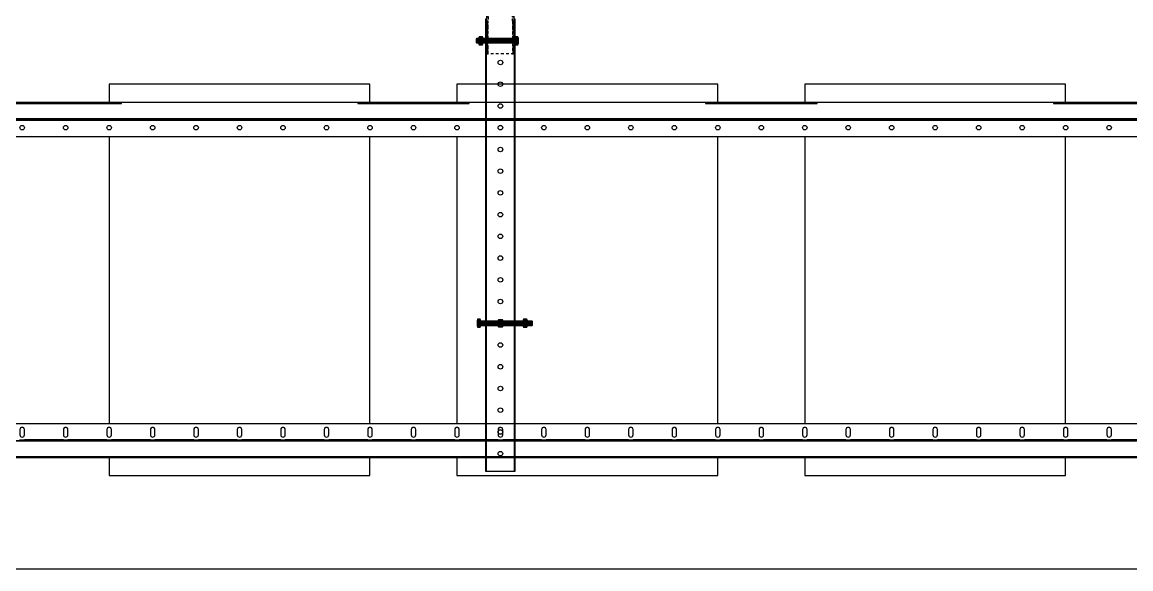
# Model space of a CAD drawing. Header units: millimetres. Extents: x -962357 to -591296, y -223672 to 59420.
# Drawn here: x -780230 to -778955, y -175226 to -174598 of the extents above; entities that cross this region are included whole.
import ezdxf

# ---------------------------------------------------------------- set-up
doc = ezdxf.new("R2010")
doc.units = ezdxf.units.MM
doc.linetypes.add('TA_HL_000.90000', pattern=[5.85, 3.195, -2.655])
for name, color, linetype in [('000 - H A T C H', 8, 'Continuous'), ('000 - WIPEOUT', 250, 'Continuous'), ('001 - ASCESSORIES', 251, 'Continuous'), ('A11_ALU.SOLID SHEET', 2, 'Continuous')]:
    doc.layers.add(name, color=color, linetype=linetype)
pattern_1 = [(135, (45431.8018, -77824.1695), (-1.325825215, -1.325825215), []), (135, (45431.8018, -77823.2856), (-1.325825215, -1.325825215), [])]
pattern_2 = [(110, (-0.5, 0), (-0.939693, -0.34202), []), (110, (-0.2012, 0.6409), (-0.939693, -0.34202), [1.25, -0.25, 0, -0.25])]

# ---------------------------------------------------------------- blocks, each defined once
blk = doc.blocks.new('*U4873')
at = {"color": 3}
for points in [[(-225, -850), (225, -850), (225, -1150), (-225, -1150)], [(-225, -1250), (225, -1250), (225, -1550), (-225, -1550)], [(-225, -1650), (225, -1650), (225, -1950), (-225, -1950)]]:
    blk.add_wipeout(points, dxfattribs=at).dxf.layer = '000 - WIPEOUT'
at = {"layer": 'A11_ALU.SOLID SHEET', "color": 0, "linetype": 'ByBlock'}
for points in [[(-225, -1150), (225, -1150), (225, -850), (-225, -850)], [(-225, -1550), (225, -1550), (225, -1250), (-225, -1250)], [(-225, -1950), (225, -1950), (225, -1650), (-225, -1650)]]:
    blk.add_lwpolyline(points, close=True, dxfattribs=at)
blk = doc.blocks.new('000 - ASSCESSORIES_FAMELINE_GALV.BRACKET_FITTING_Z-PROFILE_HR-02AA_TOP_VIEW')
blk.add_wipeout([(-1200, 39), (1200, 39), (1200, 0), (-1200, 0)]).dxf.layer = '000 - WIPEOUT'
at = {"layer": '001 - ASCESSORIES', "linetype": 'Continuous'}
for p, q in [((-1200, 39), (1200, 39)), ((-1200, 0), (1200, 0))]:
    blk.add_line(p, q, dxfattribs=at)
at = {"layer": '001 - ASCESSORIES', "color": 1, "linetype": 'ByBlock'}
for p, q in [((-377.6, 20.2), (-377.6, 19)), ((-327.6, 20.2), (-327.6, 19)), ((-277.6, 20.2), (-277.6, 19)), ((-227.6, 20.2), (-227.6, 19)), ((-177.6, 20.2), (-177.6, 19)), ((-127.6, 20.2), (-127.6, 19)), ((-77.6, 20.2), (-77.6, 19)), ((-27.6, 20.2), (-27.6, 19)), ((22.4, 20.2), (22.4, 19)), ((72.4, 20.2), (72.4, 19)), ((122.4, 20.2), (122.4, 19)), ((172.4, 20.2), (172.4, 19)), ((222.4, 20.2), (222.4, 19)), ((272.4, 20.2), (272.4, 19)), ((322.4, 20.2), (322.4, 19)), ((372.4, 20.2), (372.4, 19)), ((422.4, 20.2), (422.4, 19)), ((472.4, 20.2), (472.4, 19)), ((522.4, 20.2), (522.4, 19)), ((572.4, 20.2), (572.4, 19)), ((622.4, 20.2), (622.4, 19)), ((672.4, 20.2), (672.4, 19)), ((722.4, 20.2), (722.4, 19)), ((772.4, 20.2), (772.4, 19)), ((822.4, 20.2), (822.4, 19))]:
    blk.add_line(p, q, dxfattribs=at)
at = {"layer": '001 - ASCESSORIES', "color": 0, "linetype": 'ByBlock'}
blk.add_lwpolyline([(-1200, 39), (1200, 39), (1200, 19), (-1200, 19)], close=True, dxfattribs=at)
at = {"layer": '001 - ASCESSORIES'}
for points in [[(-422.4, 26), (-422.4, 32, 1), (-427.6, 32), (-427.6, 26, 1)], [(-372.4, 26), (-372.4, 32, 1), (-377.6, 32), (-377.6, 26, 1)], [(-322.4, 26), (-322.4, 32, 1), (-327.6, 32), (-327.6, 26, 1)], [(-272.4, 26), (-272.4, 32, 1), (-277.6, 32), (-277.6, 26, 1)], [(-222.4, 26), (-222.4, 32, 1), (-227.6, 32), (-227.6, 26, 1)], [(-172.4, 26), (-172.4, 32, 1), (-177.6, 32), (-177.6, 26, 1)], [(-122.4, 26), (-122.4, 32, 1), (-127.6, 32), (-127.6, 26, 1)], [(-72.4, 26), (-72.4, 32, 1), (-77.6, 32), (-77.6, 26, 1)], [(-22.4, 26), (-22.4, 32, 1), (-27.6, 32), (-27.6, 26, 1)], [(27.6, 26), (27.6, 32, 1), (22.4, 32), (22.4, 26, 1)], [(77.6, 26), (77.6, 32, 1), (72.4, 32), (72.4, 26, 1)], [(127.6, 26), (127.6, 32, 1), (122.4, 32), (122.4, 26, 1)], [(177.6, 26), (177.6, 32, 1), (172.4, 32), (172.4, 26, 1)], [(227.6, 26), (227.6, 32, 1), (222.4, 32), (222.4, 26, 1)], [(277.6, 26), (277.6, 32, 1), (272.4, 32), (272.4, 26, 1)], [(327.6, 26), (327.6, 32, 1), (322.4, 32), (322.4, 26, 1)], [(377.6, 26), (377.6, 32, 1), (372.4, 32), (372.4, 26, 1)], [(427.6, 26), (427.6, 32, 1), (422.4, 32), (422.4, 26, 1)], [(477.6, 26), (477.6, 32, 1), (472.4, 32), (472.4, 26, 1)], [(527.6, 26), (527.6, 32, 1), (522.4, 32), (522.4, 26, 1)], [(577.6, 26), (577.6, 32, 1), (572.4, 32), (572.4, 26, 1)], [(627.6, 26), (627.6, 32, 1), (622.4, 32), (622.4, 26, 1)], [(677.6, 26), (677.6, 32, 1), (672.4, 32), (672.4, 26, 1)], [(727.6, 26), (727.6, 32, 1), (722.4, 32), (722.4, 26, 1)], [(777.6, 26), (777.6, 32, 1), (772.4, 32), (772.4, 26, 1)], [(827.6, 26), (827.6, 32, 1), (822.4, 32), (822.4, 26, 1)]]:
    blk.add_lwpolyline(points, format="xyb", close=True, dxfattribs=at)
blk.add_lwpolyline([(-1200, 19), (1200, 19), (1200, 0), (-1200, 0)], close=True, dxfattribs=at)
at = {"layer": '001 - ASCESSORIES', "color": 1, "linetype": 'ByBlock'}
for points in [[(-427.6, 20.2), (-422.4, 20.2), (-422.4, 19), (-427.6, 19)], [(-377.6, 20.2), (-422.4, 20.2), (-422.4, 19), (-377.6, 19)], [(-377.6, 20.2), (-372.4, 20.2), (-372.4, 19), (-377.6, 19)], [(-327.6, 20.2), (-372.4, 20.2), (-372.4, 19), (-327.6, 19)], [(-327.6, 20.2), (-322.4, 20.2), (-322.4, 19), (-327.6, 19)], [(-277.6, 20.2), (-322.4, 20.2), (-322.4, 19), (-277.6, 19)], [(-277.6, 20.2), (-272.4, 20.2), (-272.4, 19), (-277.6, 19)], [(-227.6, 20.2), (-272.4, 20.2), (-272.4, 19), (-227.6, 19)], [(-227.6, 20.2), (-222.4, 20.2), (-222.4, 19), (-227.6, 19)], [(-177.6, 20.2), (-222.4, 20.2), (-222.4, 19), (-177.6, 19)], [(-177.6, 20.2), (-172.4, 20.2), (-172.4, 19), (-177.6, 19)], [(-127.6, 20.2), (-172.4, 20.2), (-172.4, 19), (-127.6, 19)], [(-127.6, 20.2), (-122.4, 20.2), (-122.4, 19), (-127.6, 19)], [(-77.6, 20.2), (-122.4, 20.2), (-122.4, 19), (-77.6, 19)], [(-77.6, 20.2), (-72.4, 20.2), (-72.4, 19), (-77.6, 19)], [(-27.6, 20.2), (-72.4, 20.2), (-72.4, 19), (-27.6, 19)], [(-27.6, 20.2), (-22.4, 20.2), (-22.4, 19), (-27.6, 19)], [(22.4, 20.2), (-22.4, 20.2), (-22.4, 19), (22.4, 19)], [(22.4, 20.2), (27.6, 20.2), (27.6, 19), (22.4, 19)], [(72.4, 20.2), (27.6, 20.2), (27.6, 19), (72.4, 19)], [(72.4, 20.2), (77.6, 20.2), (77.6, 19), (72.4, 19)], [(122.4, 20.2), (77.6, 20.2), (77.6, 19), (122.4, 19)], [(122.4, 20.2), (127.6, 20.2), (127.6, 19), (122.4, 19)], [(172.4, 20.2), (127.6, 20.2), (127.6, 19), (172.4, 19)], [(172.4, 20.2), (177.6, 20.2), (177.6, 19), (172.4, 19)], [(222.4, 20.2), (177.6, 20.2), (177.6, 19), (222.4, 19)], [(222.4, 20.2), (227.6, 20.2), (227.6, 19), (222.4, 19)], [(272.4, 20.2), (227.6, 20.2), (227.6, 19), (272.4, 19)], [(272.4, 20.2), (277.6, 20.2), (277.6, 19), (272.4, 19)], [(322.4, 20.2), (277.6, 20.2), (277.6, 19), (322.4, 19)], [(322.4, 20.2), (327.6, 20.2), (327.6, 19), (322.4, 19)], [(372.4, 20.2), (327.6, 20.2), (327.6, 19), (372.4, 19)], [(372.4, 20.2), (377.6, 20.2), (377.6, 19), (372.4, 19)], [(422.4, 20.2), (377.6, 20.2), (377.6, 19), (422.4, 19)], [(422.4, 20.2), (427.6, 20.2), (427.6, 19), (422.4, 19)], [(472.4, 20.2), (427.6, 20.2), (427.6, 19), (472.4, 19)], [(472.4, 20.2), (477.6, 20.2), (477.6, 19), (472.4, 19)], [(522.4, 20.2), (477.6, 20.2), (477.6, 19), (522.4, 19)], [(522.4, 20.2), (527.6, 20.2), (527.6, 19), (522.4, 19)], [(572.4, 20.2), (527.6, 20.2), (527.6, 19), (572.4, 19)], [(572.4, 20.2), (577.6, 20.2), (577.6, 19), (572.4, 19)], [(622.4, 20.2), (577.6, 20.2), (577.6, 19), (622.4, 19)], [(622.4, 20.2), (627.6, 20.2), (627.6, 19), (622.4, 19)], [(672.4, 20.2), (627.6, 20.2), (627.6, 19), (672.4, 19)], [(672.4, 20.2), (677.6, 20.2), (677.6, 19), (672.4, 19)], [(722.4, 20.2), (677.6, 20.2), (677.6, 19), (722.4, 19)], [(722.4, 20.2), (727.6, 20.2), (727.6, 19), (722.4, 19)], [(772.4, 20.2), (727.6, 20.2), (727.6, 19), (772.4, 19)], [(772.4, 20.2), (777.6, 20.2), (777.6, 19), (772.4, 19)], [(822.4, 20.2), (777.6, 20.2), (777.6, 19), (822.4, 19)], [(822.4, 20.2), (827.6, 20.2), (827.6, 19), (822.4, 19)], [(872.4, 20.2), (827.6, 20.2), (827.6, 19), (872.4, 19)]]:
    blk.add_lwpolyline(points, close=True, dxfattribs=at)
at = {"layer": '001 - ASCESSORIES', "color": 2}
blk.add_lwpolyline([(-1200, 1.2), (1200, 1.2), (1200, 0), (-1200, 0)], close=True, dxfattribs=at)
blk = doc.blocks.new('*U4901')
at = {"layer": '001 - ASCESSORIES', "linetype": 'ByBlock', "rotation": 180}
blk.add_blockref('000 - ASSCESSORIES_FAMELINE_GALV.BRACKET_FITTING_Z-PROFILE_HR-02AA_TOP_VIEW', (-1200, 39), dxfattribs=at)
blk = doc.blocks.new('000 - ASSCESSORIES_FAMELINE_GALV.BRACKET_FITTING_Z-PROFILE_HR-02B_TOP_VIEW')
blk.add_wipeout([(-1200, 39), (1200, 39), (1200, 0), (-1200, 0)]).dxf.layer = '000 - WIPEOUT'
at = {"layer": '001 - ASCESSORIES', "linetype": 'ByBlock'}
blk.add_line((1200, 20.2), (-1200, 20.2), dxfattribs=at)
at = {"layer": '001 - ASCESSORIES'}
blk.add_line((1200, 19), (-1200, 19), dxfattribs=at)
at = {"layer": '001 - ASCESSORIES', "color": 0}
blk.add_lwpolyline([(-1200, 39), (-1200, 19), (1200, 19), (1200, 39)], close=True, dxfattribs=at)
at = {"layer": '001 - ASCESSORIES'}
blk.add_lwpolyline([(-1200, 19), (-1200, 0), (1200, 0), (1200, 19)], close=True, dxfattribs=at)
at = {"layer": '001 - ASCESSORIES', "color": 2}
for points in [[(-864.1, 1.2), (-864.1, 0), (-735.9, 0), (-735.9, 1.2)], [(-464.1, 1.2), (-464.1, 0), (-335.9, 0), (-335.9, 1.2)], [(-64.1, 1.2), (-64.1, 0), (64.1, 0), (64.1, 1.2)], [(335.9, 1.2), (335.9, 0), (464.1, 0), (464.1, 1.2)]]:
    blk.add_lwpolyline(points, close=True, dxfattribs=at)
at = {"layer": '001 - ASCESSORIES'}
for centre in [(-800, 29), (-750, 29), (-700, 29), (-650, 29), (-600, 29), (-550, 29), (-500, 29), (-450, 29), (-400, 29), (-350, 29), (-300, 29), (-250, 29), (-200, 29), (-150, 29), (-100, 29), (-50, 29), (0, 29), (50, 29), (100, 29), (150, 29), (200, 29), (250, 29), (300, 29), (350, 29), (400, 29), (450, 29)]:
    blk.add_circle(centre, 2.6, dxfattribs=at)
blk = doc.blocks.new('*U4902')
at = {"layer": '001 - ASCESSORIES', "color": 0, "linetype": 'ByBlock'}
blk.add_blockref('000 - ASSCESSORIES_FAMELINE_GALV.BRACKET_FITTING_Z-PROFILE_HR-02B_TOP_VIEW', (-1200, -39), dxfattribs=at)
blk = doc.blocks.new('000 - ASSCESSORIES_FAMELINE_GALV._SPICE-FOR_CC-01_TOP_VIEW')
blk.add_wipeout([(-40, 15.5), (40, 15.5), (40, -15.5), (-40, -15.5)]).dxf.layer = '000 - WIPEOUT'
at = {"layer": '000 - H A T C H'}
h = blk.add_hatch(dxfattribs=at)
h.set_pattern_fill('ANSI32', color=8, scale=5, angle=90)
h.set_pattern_definition(pattern_1)
h.paths.add_polyline_path([(-27.5, 14), (-27.5, 15.5), (-40, 15.5), (-40, 14)])
h.paths.add_polyline_path([(-2.5, 14), (-2.5, 15.5), (-22.5, 15.5), (-22.5, 14)])
h.paths.add_polyline_path([(27.5, 15.5), (27.5, 14), (40, 14), (40, 15.5)])
h.paths.add_polyline_path([(22.5, 14), (22.5, 15.5), (2.5, 15.5), (2.5, 14)])
h = blk.add_hatch(dxfattribs=at)
h.set_pattern_fill('ANSI32', color=8, scale=5, angle=90)
h.set_pattern_definition(pattern_1)
h.paths.add_polyline_path([(-27.5, -15.5), (-27.5, -14), (-40, -14), (-40, -15.5)])
h.paths.add_polyline_path([(-2.5, -15.5), (-2.5, -14), (-22.5, -14), (-22.5, -15.5)])
h.paths.add_polyline_path([(27.5, -14), (27.5, -15.5), (40, -15.5), (40, -14)])
h.paths.add_polyline_path([(22.5, -15.5), (22.5, -14), (2.5, -14), (2.5, -15.5)])
at = {"layer": '001 - ASCESSORIES', "color": 0, "linetype": 'ByBlock'}
for points in [[(-40, 15.5), (40, 15.5), (40, -15.5), (-40, -15.5)], [(-27.5, 14), (-27.5, 15.5), (-40, 15.5), (-40, 14)], [(-27.5, 15.5), (-22.5, 15.5), (-22.5, 14), (-27.5, 14)], [(-2.5, 14), (-2.5, 15.5), (-22.5, 15.5), (-22.5, 14)], [(-2.5, 15.5), (2.5, 15.5), (2.5, 14), (-2.5, 14)], [(22.5, 14), (22.5, 15.5), (2.5, 15.5), (2.5, 14)], [(22.5, 15.5), (27.5, 15.5), (27.5, 14), (22.5, 14)], [(27.5, 15.5), (27.5, 14), (40, 14), (40, 15.5)], [(-27.5, -15.5), (-27.5, -14), (-40, -14), (-40, -15.5)], [(-27.5, -14), (-22.5, -14), (-22.5, -15.5), (-27.5, -15.5)], [(-2.5, -15.5), (-2.5, -14), (-22.5, -14), (-22.5, -15.5)], [(-2.5, -14), (2.5, -14), (2.5, -15.5), (-2.5, -15.5)], [(2.5, -14), (22.5, -14), (22.5, -15.5), (2.5, -15.5)], [(22.5, -14), (27.5, -14), (27.5, -15.5), (22.5, -15.5)], [(27.5, -14), (40, -14), (40, -15.5), (27.5, -15.5)]]:
    blk.add_lwpolyline(points, close=True, dxfattribs=at)
blk = doc.blocks.new('*U4733')
at = {"layer": '001 - ASCESSORIES', "color": 0, "linetype": 'ByBlock', "rotation": 90}
blk.add_blockref('000 - ASSCESSORIES_FAMELINE_GALV._SPICE-FOR_CC-01_TOP_VIEW', (0, 0), dxfattribs=at)
blk = doc.blocks.new('*U4662')
at = {"color": 1}
for p, q in [((-3.5, 4.5), (3.5, 4.5)), ((-3.5, 0), (3.5, 0))]:
    blk.add_line(p, q, dxfattribs=at)
at = {"color": 0}
for points in [[(-2.3, 4.2, 0.249893), (-4.6, 4.2), (-4.6, 0.3, 0.249893), (-2.3, 0.3)], [(2.3, 4.2, 0.062422), (0, 4.5, 0.062422), (-2.3, 4.2), (-2.3, 0.3, 0.061692), (0, 0, 0.061692), (2.3, 0.3)], [(4.6, 4.2, 0.249893), (2.3, 4.2), (2.3, 0.3, 0.249893), (4.6, 0.3)]]:
    blk.add_lwpolyline(points, format="xyb", close=True, dxfattribs=at)
blk = doc.blocks.new('*U4707')
at = {"layer": '000 - H A T C H'}
h = blk.add_hatch(color=250, dxfattribs=at)
h.dxf.hatch_style = 1
edge = h.paths.add_edge_path()
edge.add_line((0.3, 4.6), (4.2, 4.6))
edge.add_arc((2, 3.5), 2.45, 0, 28.0609, ccw=False)
edge.add_line((4.5, 3.5), (4.5, 0))
edge.add_arc((-4.9, 0), 9.36, -0.0239, 0.0239, ccw=False)
edge.add_line((4.5, 0), (4.5, 0))
edge.add_arc((-4.9, 0), 9.36, -0.0239, 0.0239, ccw=False)
edge.add_line((4.5, 0), (4.5, -3.5))
edge.add_arc((2, -3.5), 2.45, -28.0609, 0, ccw=False)
edge.add_line((4.2, -4.6), (0.3, -4.6))
edge.add_arc((2.5, -3.5), 2.45, 180, 208.0609, ccw=False)
edge.add_line((0, -3.5), (0, 3.5))
edge.add_arc((2.5, 3.5), 2.45, 151.9391, 180, ccw=False)
at = {"layer": '001 - ASCESSORIES', "color": 0, "rotation": 270}
blk.add_blockref('*U4662', (0, 0), dxfattribs=at)
blk = doc.blocks.new('*U4682')
at = {"color": 1}
for p, q in [((-3.5, 3.5), (3.5, 3.5)), ((-3.5, 0), (3.5, 0))]:
    blk.add_line(p, q, dxfattribs=at)
at = {"color": 0}
for points in [[(-2.3, 3.2, 0.249855), (-4.6, 3.2), (-4.6, 0.3, 0.249855), (-2.3, 0.3)], [(2.3, 3.2, 0.062432), (0, 3.5, 0.062432), (-2.3, 3.2), (-2.3, 0.3, 0.061701), (0, 0, 0.061701), (2.3, 0.3)], [(4.6, 3.2, 0.249855), (2.3, 3.2), (2.3, 0.3, 0.249855), (4.6, 0.3)]]:
    blk.add_lwpolyline(points, format="xyb", close=True, dxfattribs=at)
blk = doc.blocks.new('*U4693')
at = {"layer": '000 - H A T C H'}
h = blk.add_hatch(dxfattribs=at)
h.set_pattern_fill('ANSI35', color=8, scale=4, angle=65)
h.set_pattern_definition(pattern_2)
h.paths.add_polyline_path([(0, -2.5), (44.5, -2.5), (44.5, 2.5), (0, 2.5)])
at = {"color": 8}
blk.add_line((44.5, -2.5), (44.5, 2.5), dxfattribs=at)
at = {"color": 1}
blk.add_lwpolyline([(44.5, 2.5), (0, 2.5), (0, -2.5), (44.5, -2.5), (45, -2), (45, 2)], close=True, dxfattribs=at)
blk = doc.blocks.new('*U4734')
at = {"layer": '000 - H A T C H'}
h = blk.add_hatch(color=250, dxfattribs=at)
h.dxf.hatch_style = 1
edge = h.paths.add_edge_path()
edge.add_line((-0.3, -4.6), (-3.2, -4.6))
edge.add_arc((-1, -3.5), 2.45, 180, 208.0569, ccw=False)
edge.add_line((-3.5, -3.5), (-3.5, 0))
edge.add_arc((5.9, 0), 9.36, 179.9761, 180.0239, ccw=False)
edge.add_line((-3.5, 0), (-3.5, 0))
edge.add_arc((5.9, 0), 9.36, 179.9761, 180.0239, ccw=False)
edge.add_line((-3.5, 0), (-3.5, 3.5))
edge.add_arc((-1, 3.5), 2.45, 151.9431, 180, ccw=False)
edge.add_line((-3.2, 4.6), (-0.3, 4.6))
edge.add_arc((-2.5, 3.5), 2.45, 360, 388.0569, ccw=False)
edge.add_line((0, 3.5), (0, -3.5))
edge.add_arc((-2.5, -3.5), 2.45, 331.9431, 360, ccw=False)
blk.add_blockref('*U4693', (0, 0))
at = {"layer": '001 - ASCESSORIES', "rotation": 90}
blk.add_blockref('*U4682', (0, 0), dxfattribs=at)
blk = doc.blocks.new('*U4735')
at = {"layer": '001 - ASCESSORIES', "rotation": 270}
for name, p in [('*U4734', (0, 0)), ('*U4707', (0, -37.2))]:
    blk.add_blockref(name, p, dxfattribs=at)
blk = doc.blocks.new('*U4907')
at = {"layer": '001 - ASCESSORIES'}
blk.add_lwpolyline([(2020, 17), (1500, 17), (1500, -17), (2020, -17)], close=True, dxfattribs=at)
at = {"layer": '001 - ASCESSORIES', "color": 0}
blk.add_lwpolyline([(2020, 16.2), (1500, 16.2), (1500, -16.2), (2020, -16.2)], close=True, dxfattribs=at)
at = {"layer": '001 - ASCESSORIES'}
for centre in [(1525, 0), (1550, 0), (1575, 0), (1600, 0), (1625, 0), (1650, 0), (1675, 0), (1700, 0), (1725, 0), (1750, 0), (1775, 0), (1800, 0), (1825, 0), (1850, 0), (1875, 0), (1900, 0), (1925, 0), (1950, 0), (1975, 0), (2000, 0)]:
    blk.add_circle(centre, 2.6, dxfattribs=at)
at = {"layer": '001 - ASCESSORIES', "linetype": 'TA_HL_000.90000', "rotation": 90}
blk.add_blockref('*U4733', (1500, 0), dxfattribs=at)
blk.add_blockref('*U4735', (1525, 17))
blk = doc.blocks.new('*U4663')
at = {"layer": '001 - ASCESSORIES', "color": 0}
blk.add_lwpolyline([(4.6, 0), (2.3, 4), (-2.3, 4), (-4.6, 0), (-2.3, -4), (2.3, -4)], close=True, dxfattribs=at)
at = {"layer": '001 - ASCESSORIES', "color": 8}
blk.add_circle((0, 0), 3.85, dxfattribs=at)
at = {"layer": '001 - ASCESSORIES', "color": 0}
blk.add_circle((0, 0), 2.6, dxfattribs=at)
blk = doc.blocks.new('*U4664')
at = {"layer": '000 - H A T C H'}
h = blk.add_hatch(color=250, dxfattribs=at)
h.dxf.hatch_style = 1
h.paths.add_polyline_path([(4, -2.3), (4, 2.3), (0, 4.6), (-4, 2.3), (-4, -2.3), (0, -4.6)])
h.paths.add_polyline_path([(0, -2.6, -1), (0, 2.6, -1)], flags=16)
at = {"layer": '001 - ASCESSORIES', "color": 0, "rotation": 270}
blk.add_blockref('*U4663', (0, 0), dxfattribs=at)
blk = doc.blocks.new('*U4696')
at = {"layer": '000 - H A T C H'}
h = blk.add_hatch(dxfattribs=at)
h.set_pattern_fill('ANSI35', color=8, scale=4, angle=65)
h.set_pattern_definition(pattern_2)
h.paths.add_polyline_path([(0, -2.5), (59.5, -2.5), (59.5, 2.5), (0, 2.5)])
at = {"color": 8}
blk.add_line((59.5, -2.5), (59.5, 2.5), dxfattribs=at)
at = {"color": 1}
blk.add_lwpolyline([(59.5, 2.5), (0, 2.5), (0, -2.5), (59.5, -2.5), (60, -2), (60, 2)], close=True, dxfattribs=at)
blk = doc.blocks.new('*U4748')
at = {"layer": '000 - H A T C H'}
h = blk.add_hatch(color=250, dxfattribs=at)
h.dxf.hatch_style = 1
edge = h.paths.add_edge_path()
edge.add_line((-0.3, -4.6), (-3.2, -4.6))
edge.add_arc((-1, -3.5), 2.45, 180, 208.0569, ccw=False)
edge.add_line((-3.5, -3.5), (-3.5, 0))
edge.add_arc((5.9, 0), 9.36, 179.9761, 180.0239, ccw=False)
edge.add_line((-3.5, 0), (-3.5, 0))
edge.add_arc((5.9, 0), 9.36, 179.9761, 180.0239, ccw=False)
edge.add_line((-3.5, 0), (-3.5, 3.5))
edge.add_arc((-1, 3.5), 2.45, 151.9431, 180, ccw=False)
edge.add_line((-3.2, 4.6), (-0.3, 4.6))
edge.add_arc((-2.5, 3.5), 2.45, 360, 388.0569, ccw=False)
edge.add_line((0, 3.5), (0, -3.5))
edge.add_arc((-2.5, -3.5), 2.45, 331.9431, 360, ccw=False)
blk.add_blockref('*U4696', (0, 0))
at = {"layer": '001 - ASCESSORIES', "rotation": 90}
blk.add_blockref('*U4682', (0, 0), dxfattribs=at)
blk = doc.blocks.new('*U4821')
at = {"layer": '001 - ASCESSORIES'}
blk.add_blockref('*U4748', (-23, 0), dxfattribs=at)
at = {"layer": '001 - ASCESSORIES', "color": 2}
for rotation in [90, 90, 270, 270]:
    blk.add_blockref('*U4664', (0, 0), dxfattribs=dict(at, rotation=rotation))
at = {"layer": '001 - ASCESSORIES', "color": 1}
blk.add_blockref('*U4707', (26.2, 0), dxfattribs=at)
blk = doc.blocks.new('*U4956')
blk.add_lwpolyline([(-35296.6, 2495), (-44500, 2495), (-44500, 4315), (-47139.6, 4315), (-47139.6, 548), (-32660.4, 548), (-32660.4, 4315), (-35296.6, 4315)], close=True)
at = {"layer": 'A11_ALU.SOLID SHEET', "color": 0, "linetype": 'ByBlock', "rotation": 90}
blk.add_blockref('*U4873', (-36300, 880.5), dxfattribs=at)
at = {"layer": '001 - ASCESSORIES', "linetype": 'ByBlock', "rotation": 180}
for name, p in [('*U4902', (-36300, 1045.5)), ('*U4901', (-36325, 715.2))]:
    blk.add_blockref(name, p, dxfattribs=at)
at = {"layer": '001 - ASCESSORIES', "linetype": 'ByBlock', "rotation": 270}
blk.add_blockref('*U4907', (-35000, 2680.5), dxfattribs=at)
at = {"layer": '001 - ASCESSORIES', "linetype": 'ByBlock'}
blk.add_blockref('*U4821', (-35000, 830.5), dxfattribs=at)
blk = doc.blocks.new('*U705')
at = {"color": 3}
for points in [[(-225, -850), (225, -850), (225, -1150), (-225, -1150)], [(-225, -1250), (225, -1250), (225, -1550), (-225, -1550)], [(-225, -1650), (225, -1650), (225, -1950), (-225, -1950)]]:
    blk.add_wipeout(points, dxfattribs=at).dxf.layer = '000 - WIPEOUT'
at = {"layer": 'A11_ALU.SOLID SHEET', "color": 0, "linetype": 'ByBlock'}
for points in [[(-225, -1150), (225, -1150), (225, -850), (-225, -850)], [(-225, -1550), (225, -1550), (225, -1250), (-225, -1250)], [(-225, -1950), (225, -1950), (225, -1650), (-225, -1650)]]:
    blk.add_lwpolyline(points, close=True, dxfattribs=at)
blk = doc.blocks.new('*U505')
at = {"layer": '001 - ASCESSORIES', "linetype": 'ByBlock', "rotation": 180}
blk.add_blockref('000 - ASSCESSORIES_FAMELINE_GALV.BRACKET_FITTING_Z-PROFILE_HR-02AA_TOP_VIEW', (-1200, 39), dxfattribs=at)
blk = doc.blocks.new('*U506')
at = {"layer": '001 - ASCESSORIES', "color": 0, "linetype": 'ByBlock'}
blk.add_blockref('000 - ASSCESSORIES_FAMELINE_GALV.BRACKET_FITTING_Z-PROFILE_HR-02B_TOP_VIEW', (-1200, -39), dxfattribs=at)
blk = doc.blocks.new('*U677')
at = {"layer": '001 - ASCESSORIES', "color": 0, "linetype": 'ByBlock', "rotation": 90}
blk.add_blockref('000 - ASSCESSORIES_FAMELINE_GALV._SPICE-FOR_CC-01_TOP_VIEW', (0, 0), dxfattribs=at)
blk = doc.blocks.new('*U349')
at = {"color": 1}
for p, q in [((-3.5, 4.5), (3.5, 4.5)), ((-3.5, 0), (3.5, 0))]:
    blk.add_line(p, q, dxfattribs=at)
at = {"color": 0}
for points in [[(-2.3, 4.2, 0.249893), (-4.6, 4.2), (-4.6, 0.3, 0.249893), (-2.3, 0.3)], [(2.3, 4.2, 0.062422), (0, 4.5, 0.062422), (-2.3, 4.2), (-2.3, 0.3, 0.061692), (0, 0, 0.061692), (2.3, 0.3)], [(4.6, 4.2, 0.249893), (2.3, 4.2), (2.3, 0.3, 0.249893), (4.6, 0.3)]]:
    blk.add_lwpolyline(points, format="xyb", close=True, dxfattribs=at)
blk = doc.blocks.new('*U667')
at = {"layer": '000 - H A T C H'}
h = blk.add_hatch(color=250, dxfattribs=at)
h.dxf.hatch_style = 1
edge = h.paths.add_edge_path()
edge.add_line((0.3, 4.6), (4.2, 4.6))
edge.add_arc((2, 3.5), 2.45, 0, 28.0609, ccw=False)
edge.add_line((4.5, 3.5), (4.5, 0))
edge.add_arc((-4.9, 0), 9.36, -0.0239, 0.0239, ccw=False)
edge.add_line((4.5, 0), (4.5, 0))
edge.add_arc((-4.9, 0), 9.36, -0.0239, 0.0239, ccw=False)
edge.add_line((4.5, 0), (4.5, -3.5))
edge.add_arc((2, -3.5), 2.45, -28.0609, 0, ccw=False)
edge.add_line((4.2, -4.6), (0.3, -4.6))
edge.add_arc((2.5, -3.5), 2.45, 180, 208.0609, ccw=False)
edge.add_line((0, -3.5), (0, 3.5))
edge.add_arc((2.5, 3.5), 2.45, 151.9391, 180, ccw=False)
at = {"layer": '001 - ASCESSORIES', "color": 0, "rotation": 270}
blk.add_blockref('*U349', (0, 0), dxfattribs=at)
blk = doc.blocks.new('*U351')
at = {"color": 1}
for p, q in [((-3.5, 3.5), (3.5, 3.5)), ((-3.5, 0), (3.5, 0))]:
    blk.add_line(p, q, dxfattribs=at)
at = {"color": 0}
for points in [[(-2.3, 3.2, 0.249855), (-4.6, 3.2), (-4.6, 0.3, 0.249855), (-2.3, 0.3)], [(2.3, 3.2, 0.062432), (0, 3.5, 0.062432), (-2.3, 3.2), (-2.3, 0.3, 0.061701), (0, 0, 0.061701), (2.3, 0.3)], [(4.6, 3.2, 0.249855), (2.3, 3.2), (2.3, 0.3, 0.249855), (4.6, 0.3)]]:
    blk.add_lwpolyline(points, format="xyb", close=True, dxfattribs=at)
blk = doc.blocks.new('*U362')
at = {"layer": '000 - H A T C H'}
h = blk.add_hatch(dxfattribs=at)
h.set_pattern_fill('ANSI35', color=8, scale=4, angle=65)
h.set_pattern_definition(pattern_2)
h.paths.add_polyline_path([(0, -2.5), (44.5, -2.5), (44.5, 2.5), (0, 2.5)])
at = {"color": 8}
blk.add_line((44.5, -2.5), (44.5, 2.5), dxfattribs=at)
at = {"color": 1}
blk.add_lwpolyline([(44.5, 2.5), (0, 2.5), (0, -2.5), (44.5, -2.5), (45, -2), (45, 2)], close=True, dxfattribs=at)
blk = doc.blocks.new('*U675')
at = {"layer": '000 - H A T C H'}
h = blk.add_hatch(color=250, dxfattribs=at)
h.dxf.hatch_style = 1
edge = h.paths.add_edge_path()
edge.add_line((-0.3, -4.6), (-3.2, -4.6))
edge.add_arc((-1, -3.5), 2.45, 180, 208.0569, ccw=False)
edge.add_line((-3.5, -3.5), (-3.5, 0))
edge.add_arc((5.9, 0), 9.36, 179.9761, 180.0239, ccw=False)
edge.add_line((-3.5, 0), (-3.5, 0))
edge.add_arc((5.9, 0), 9.36, 179.9761, 180.0239, ccw=False)
edge.add_line((-3.5, 0), (-3.5, 3.5))
edge.add_arc((-1, 3.5), 2.45, 151.9431, 180, ccw=False)
edge.add_line((-3.2, 4.6), (-0.3, 4.6))
edge.add_arc((-2.5, 3.5), 2.45, 360, 388.0569, ccw=False)
edge.add_line((0, 3.5), (0, -3.5))
edge.add_arc((-2.5, -3.5), 2.45, 331.9431, 360, ccw=False)
blk.add_blockref('*U362', (0, 0))
at = {"layer": '001 - ASCESSORIES', "rotation": 90}
blk.add_blockref('*U351', (0, 0), dxfattribs=at)
blk = doc.blocks.new('*U678')
at = {"layer": '001 - ASCESSORIES', "rotation": 270}
for name, p in [('*U675', (0, 0)), ('*U667', (0, -37.2))]:
    blk.add_blockref(name, p, dxfattribs=at)
blk = doc.blocks.new('*U521')
at = {"layer": '001 - ASCESSORIES'}
blk.add_lwpolyline([(2020, 17), (1500, 17), (1500, -17), (2020, -17)], close=True, dxfattribs=at)
at = {"layer": '001 - ASCESSORIES', "color": 0}
blk.add_lwpolyline([(2020, 16.2), (1500, 16.2), (1500, -16.2), (2020, -16.2)], close=True, dxfattribs=at)
at = {"layer": '001 - ASCESSORIES'}
for centre in [(1525, 0), (1550, 0), (1575, 0), (1600, 0), (1625, 0), (1650, 0), (1675, 0), (1700, 0), (1725, 0), (1750, 0), (1775, 0), (1800, 0), (1825, 0), (1850, 0), (1875, 0), (1900, 0), (1925, 0), (1950, 0), (1975, 0), (2000, 0)]:
    blk.add_circle(centre, 2.6, dxfattribs=at)
at = {"layer": '001 - ASCESSORIES', "linetype": 'TA_HL_000.90000', "rotation": 90}
blk.add_blockref('*U677', (1500, 0), dxfattribs=at)
blk.add_blockref('*U678', (1525, 17))
blk = doc.blocks.new('*U350')
at = {"layer": '001 - ASCESSORIES', "color": 0}
blk.add_lwpolyline([(4.6, 0), (2.3, 4), (-2.3, 4), (-4.6, 0), (-2.3, -4), (2.3, -4)], close=True, dxfattribs=at)
at = {"layer": '001 - ASCESSORIES', "color": 8}
blk.add_circle((0, 0), 3.85, dxfattribs=at)
at = {"layer": '001 - ASCESSORIES', "color": 0}
blk.add_circle((0, 0), 2.6, dxfattribs=at)
blk = doc.blocks.new('*U671')
at = {"layer": '000 - H A T C H'}
h = blk.add_hatch(color=250, dxfattribs=at)
h.dxf.hatch_style = 1
h.paths.add_polyline_path([(4, -2.3), (4, 2.3), (0, 4.6), (-4, 2.3), (-4, -2.3), (0, -4.6)])
h.paths.add_polyline_path([(0, -2.6, -1), (0, 2.6, -1)], flags=16)
at = {"layer": '001 - ASCESSORIES', "color": 0, "rotation": 270}
blk.add_blockref('*U350', (0, 0), dxfattribs=at)
blk = doc.blocks.new('*U365')
at = {"layer": '000 - H A T C H'}
h = blk.add_hatch(dxfattribs=at)
h.set_pattern_fill('ANSI35', color=8, scale=4, angle=65)
h.set_pattern_definition(pattern_2)
h.paths.add_polyline_path([(0, -2.5), (59.5, -2.5), (59.5, 2.5), (0, 2.5)])
at = {"color": 8}
blk.add_line((59.5, -2.5), (59.5, 2.5), dxfattribs=at)
at = {"color": 1}
blk.add_lwpolyline([(59.5, 2.5), (0, 2.5), (0, -2.5), (59.5, -2.5), (60, -2), (60, 2)], close=True, dxfattribs=at)
blk = doc.blocks.new('*U583')
at = {"layer": '000 - H A T C H'}
h = blk.add_hatch(color=250, dxfattribs=at)
h.dxf.hatch_style = 1
edge = h.paths.add_edge_path()
edge.add_line((-0.3, -4.6), (-3.2, -4.6))
edge.add_arc((-1, -3.5), 2.45, 180, 208.0569, ccw=False)
edge.add_line((-3.5, -3.5), (-3.5, 0))
edge.add_arc((5.9, 0), 9.36, 179.9761, 180.0239, ccw=False)
edge.add_line((-3.5, 0), (-3.5, 0))
edge.add_arc((5.9, 0), 9.36, 179.9761, 180.0239, ccw=False)
edge.add_line((-3.5, 0), (-3.5, 3.5))
edge.add_arc((-1, 3.5), 2.45, 151.9431, 180, ccw=False)
edge.add_line((-3.2, 4.6), (-0.3, 4.6))
edge.add_arc((-2.5, 3.5), 2.45, 360, 388.0569, ccw=False)
edge.add_line((0, 3.5), (0, -3.5))
edge.add_arc((-2.5, -3.5), 2.45, 331.9431, 360, ccw=False)
blk.add_blockref('*U365', (0, 0))
at = {"layer": '001 - ASCESSORIES', "rotation": 90}
blk.add_blockref('*U351', (0, 0), dxfattribs=at)
blk = doc.blocks.new('*U686')
at = {"layer": '001 - ASCESSORIES'}
blk.add_blockref('*U583', (-23, 0), dxfattribs=at)
at = {"layer": '001 - ASCESSORIES', "color": 2}
for rotation in [90, 90, 270, 270]:
    blk.add_blockref('*U671', (0, 0), dxfattribs=dict(at, rotation=rotation))
at = {"layer": '001 - ASCESSORIES', "color": 1}
blk.add_blockref('*U667', (26.2, 0), dxfattribs=at)

msp = doc.modelspace()

# ---------------------------------------------------------------- block references
msp.add_blockref('*U4956', (-744680, -175774.4))

# ---------------------------------------------------------------- next in the draw order: linework, layer by layer
msp.add_lwpolyline([(-779976.6, -173279.4), (-789180, -173279.4), (-789180, -171459.4), (-791819.6, -171459.4), (-791819.6, -175226.4), (-777340.4, -175226.4), (-777340.4, -171459.4), (-779976.6, -171459.4)], close=True)

# ---------------------------------------------------------------- next in the draw order: block references
at = {"layer": 'A11_ALU.SOLID SHEET', "color": 0, "linetype": 'ByBlock', "rotation": 90}
msp.add_blockref('*U705', (-780980, -174893.9), dxfattribs=at)

# ---------------------------------------------------------------- next in the draw order: block references
at = {"layer": '001 - ASCESSORIES', "linetype": 'ByBlock', "rotation": 180}
for name, p in [('*U506', (-780980, -174728.9)), ('*U505', (-781005, -175059.2))]:
    msp.add_blockref(name, p, dxfattribs=at)

# ---------------------------------------------------------------- next in the draw order: block references
at = {"layer": '001 - ASCESSORIES', "linetype": 'ByBlock', "rotation": 270}
msp.add_blockref('*U521', (-779680, -173093.9), dxfattribs=at)

# ---------------------------------------------------------------- next in the draw order: block references
at = {"layer": '001 - ASCESSORIES', "linetype": 'ByBlock'}
msp.add_blockref('*U686', (-779680, -174943.9), dxfattribs=at)

doc.saveas('drawing.dxf')
